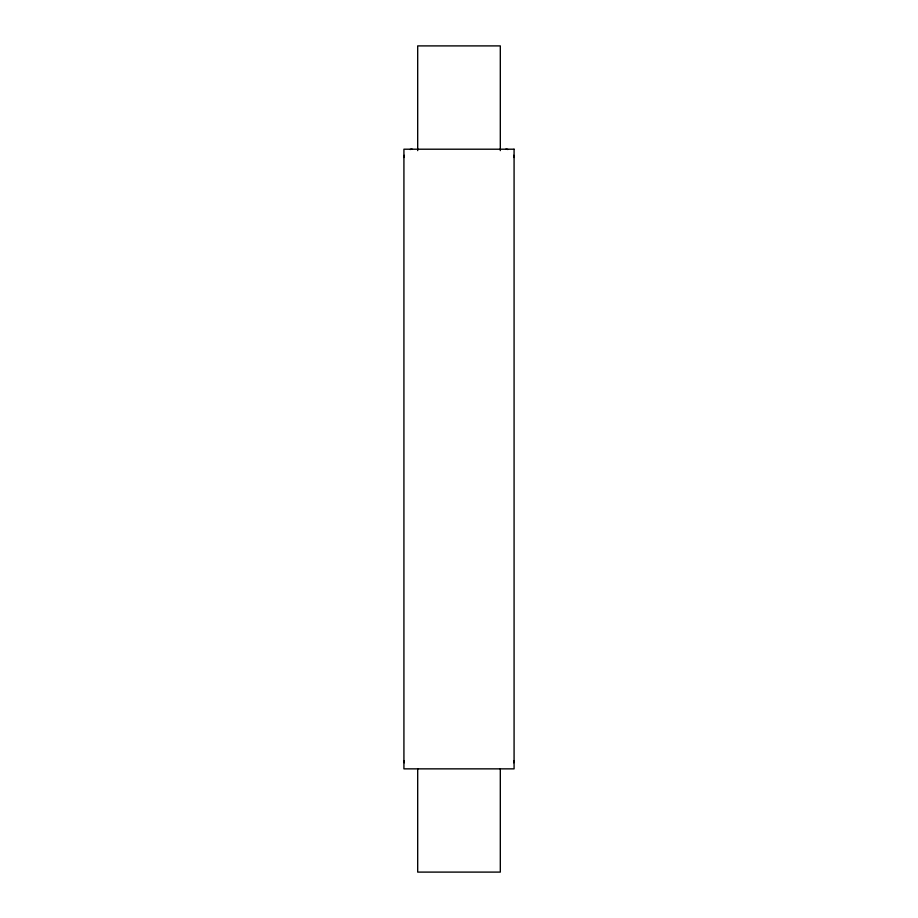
<?xml version="1.0" encoding="UTF-8"?>
<svg xmlns="http://www.w3.org/2000/svg" width="918" height="918" viewBox="0 0 918 918"><rect width="100%" height="100%" fill="white"/><g stroke="black" fill="none" stroke-linecap="round" stroke-linejoin="round"><path stroke-width="1.38" d="M500.31 150.609L500.31 45.9L417.69 45.9L417.69 150.609M500.31 768.825L500.31 872.1L417.69 872.1L417.69 768.825M403.92 157.471A8.262 8.262 0 0 1 404.207 155.337M410.048 149.496A8.262 8.262 0 0 1 412.182 149.209M404.207 762.732A8.262 8.262 0 0 1 403.92 760.597M505.818 149.209A8.262 8.262 0 0 1 507.952 149.496M513.793 155.337A8.262 8.262 0 0 1 514.08 157.471M514.08 760.597A8.262 8.262 0 0 1 513.793 762.732M514.08 149.209L403.92 149.209L403.92 768.859L514.08 768.859L514.08 149.209"/></g></svg>
